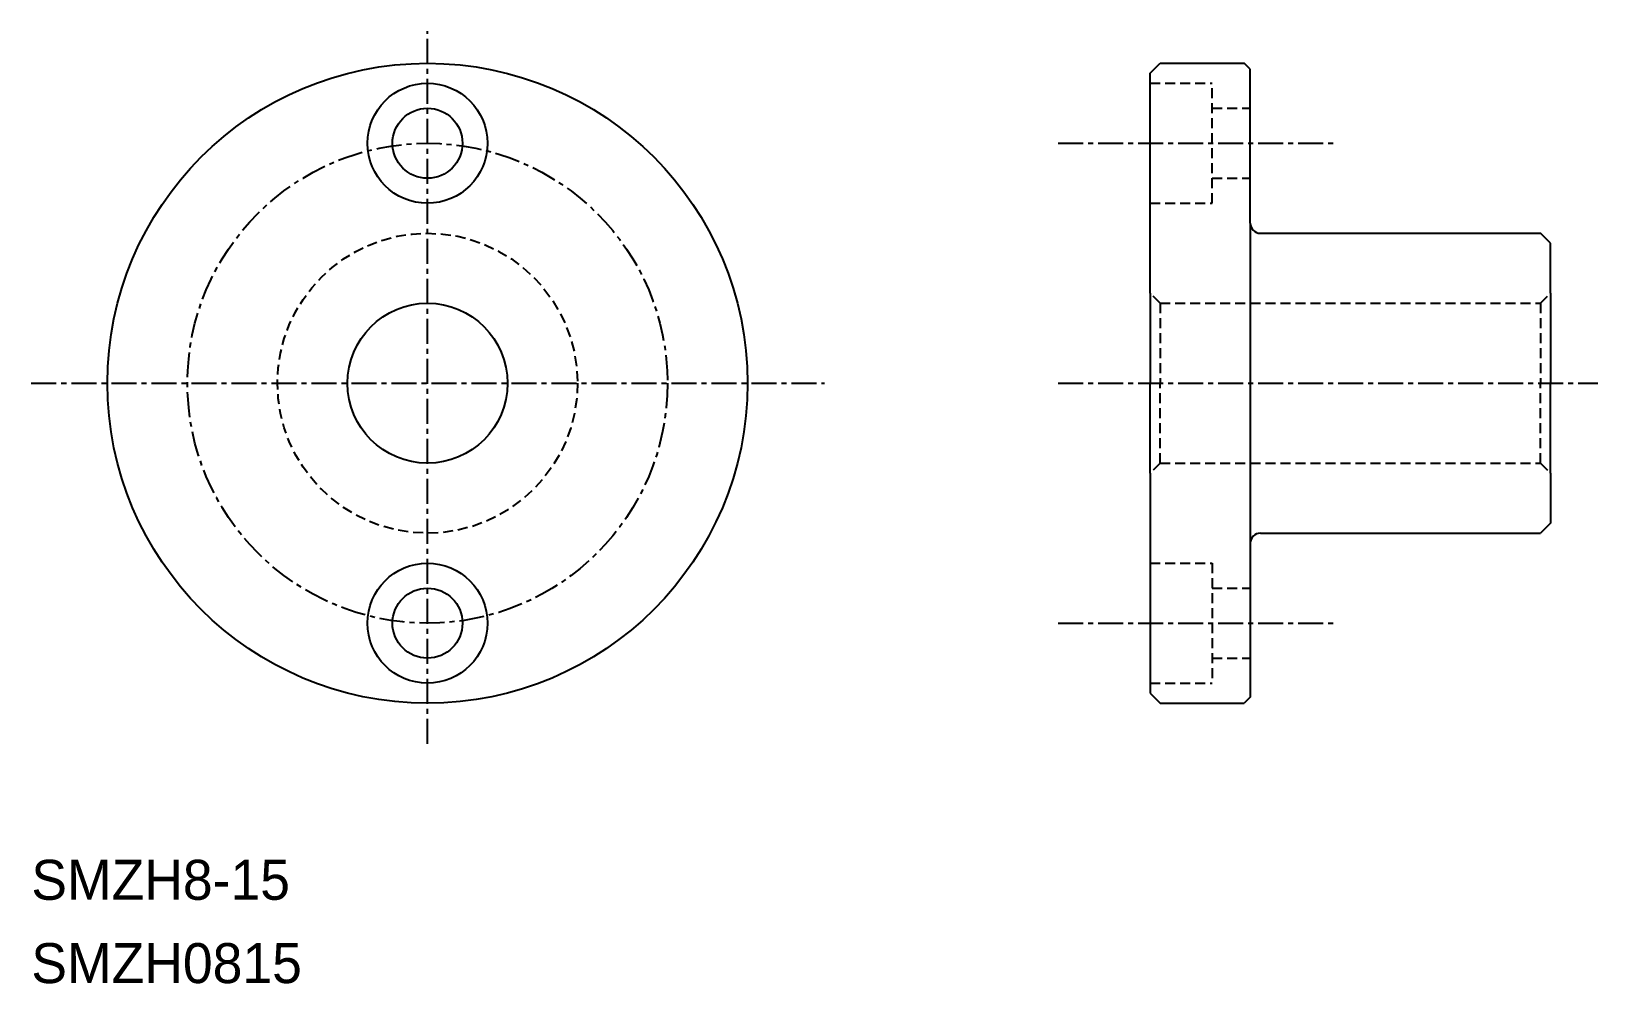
# Model space of a CAD drawing. Extents: x 10 to 88.3, y 10 to 57.6.
import ezdxf

# ---------------------------------------------------------------- set-up
doc = ezdxf.new("R2010")
doc.units = 0
doc.linetypes.add('CENTER', pattern=[2, 1.25, -0.25, 0.25, -0.25])
doc.linetypes.add('DASHED', pattern=[0.75, 0.5, -0.25])
doc.layers.get('0').update_dxf_attribs({"linetype": 'CONTINUOUS'})
doc.layers.add('CENTER', color=1, linetype='CENTER')

msp = doc.modelspace()

# ---------------------------------------------------------------- linework, layer by layer
at = {"color": 7, "linetype": 'CONTINUOUS'}
for p, q in [((65.938, 55.5), (66.438, 56)), ((66.438, 56), (70.638, 56)), ((70.938, 55.7), (70.638, 56)), ((70.938, 48), (70.938, 55.7)), ((65.938, 44.5), (65.938, 55.5)), ((70.938, 48), (70.938, 32)), ((71.438, 47.5), (85.438, 47.5)), ((85.938, 47), (85.438, 47.5)), ((85.938, 44.5), (85.938, 47)), ((65.938, 44.5), (65.938, 40)), ((85.938, 44.5), (85.938, 40)), ((65.938, 35.5), (65.938, 40)), ((85.938, 35.5), (85.938, 40)), ((65.938, 35.5), (65.938, 24.5)), ((85.938, 35.5), (85.938, 33)), ((85.938, 33), (85.438, 32.5)), ((71.438, 32.5), (85.438, 32.5)), ((70.938, 32), (70.938, 24.3)), ((65.938, 24.5), (66.438, 24)), ((70.938, 24.3), (70.638, 24)), ((66.438, 24), (70.638, 24))]:
    msp.add_line(p, q, dxfattribs=at)
at = {"color": 3, "linetype": 'DASHED'}
for p, q in [((65.938, 55), (69.038, 55)), ((69.038, 49), (69.038, 55)), ((69.038, 53.75), (70.938, 53.75)), ((69.038, 50.25), (70.938, 50.25)), ((65.938, 49), (69.038, 49)), ((66.438, 44), (65.938, 44.5)), ((66.438, 44), (85.438, 44)), ((66.438, 44), (66.438, 40)), ((85.438, 44), (85.938, 44.5)), ((85.438, 44), (85.438, 40)), ((66.438, 36), (66.438, 40)), ((85.438, 36), (85.438, 40)), ((66.438, 36), (65.938, 35.5)), ((66.438, 36), (85.438, 36)), ((85.438, 36), (85.938, 35.5)), ((65.938, 31), (69.038, 31)), ((69.038, 31), (69.038, 25)), ((69.038, 29.75), (70.938, 29.75)), ((69.038, 26.25), (70.938, 26.25)), ((65.938, 25), (69.038, 25))]:
    msp.add_line(p, q, dxfattribs=at)
at = {"color": 7, "linetype": 'CONTINUOUS'}
for centre, radius in [((29.804, 40), 16), ((29.804, 52), 3), ((29.804, 52), 1.75), ((29.804, 40), 4), ((29.804, 28), 3), ((29.804, 28), 1.75)]:
    msp.add_circle(centre, radius, dxfattribs=at)
at = {"color": 3, "linetype": 'DASHED'}
msp.add_circle((29.804, 40), 7.5, dxfattribs=at)
at = {"color": 7, "linetype": 'CONTINUOUS'}
for centre, start, end in [((71.438, 48), 180, 270), ((71.438, 32), 90, 180)]:
    msp.add_arc(centre, 0.5, start, end, dxfattribs=at)
at = {"layer": 'CENTER', "color": 1, "linetype": 'CENTER'}
for p, q in [((29.804, 21.974), (29.804, 57.599)), ((61.329, 52), (75.2, 52)), ((10, 40), (49.657, 40)), ((61.329, 40), (88.302, 40)), ((61.329, 28), (75.2, 28))]:
    msp.add_line(p, q, dxfattribs=at)
msp.add_circle((29.804, 40), 12, dxfattribs=at)

# ---------------------------------------------------------------- texts
at = {"color": 7, "linetype": 'CONTINUOUS'}
for s, p in [('SMZH8-15', (10, 14.167)), ('SMZH0815', (10, 10))]:
    msp.add_text(s, height=2, dxfattribs=at).set_placement(p)

doc.saveas('drawing.dxf')
